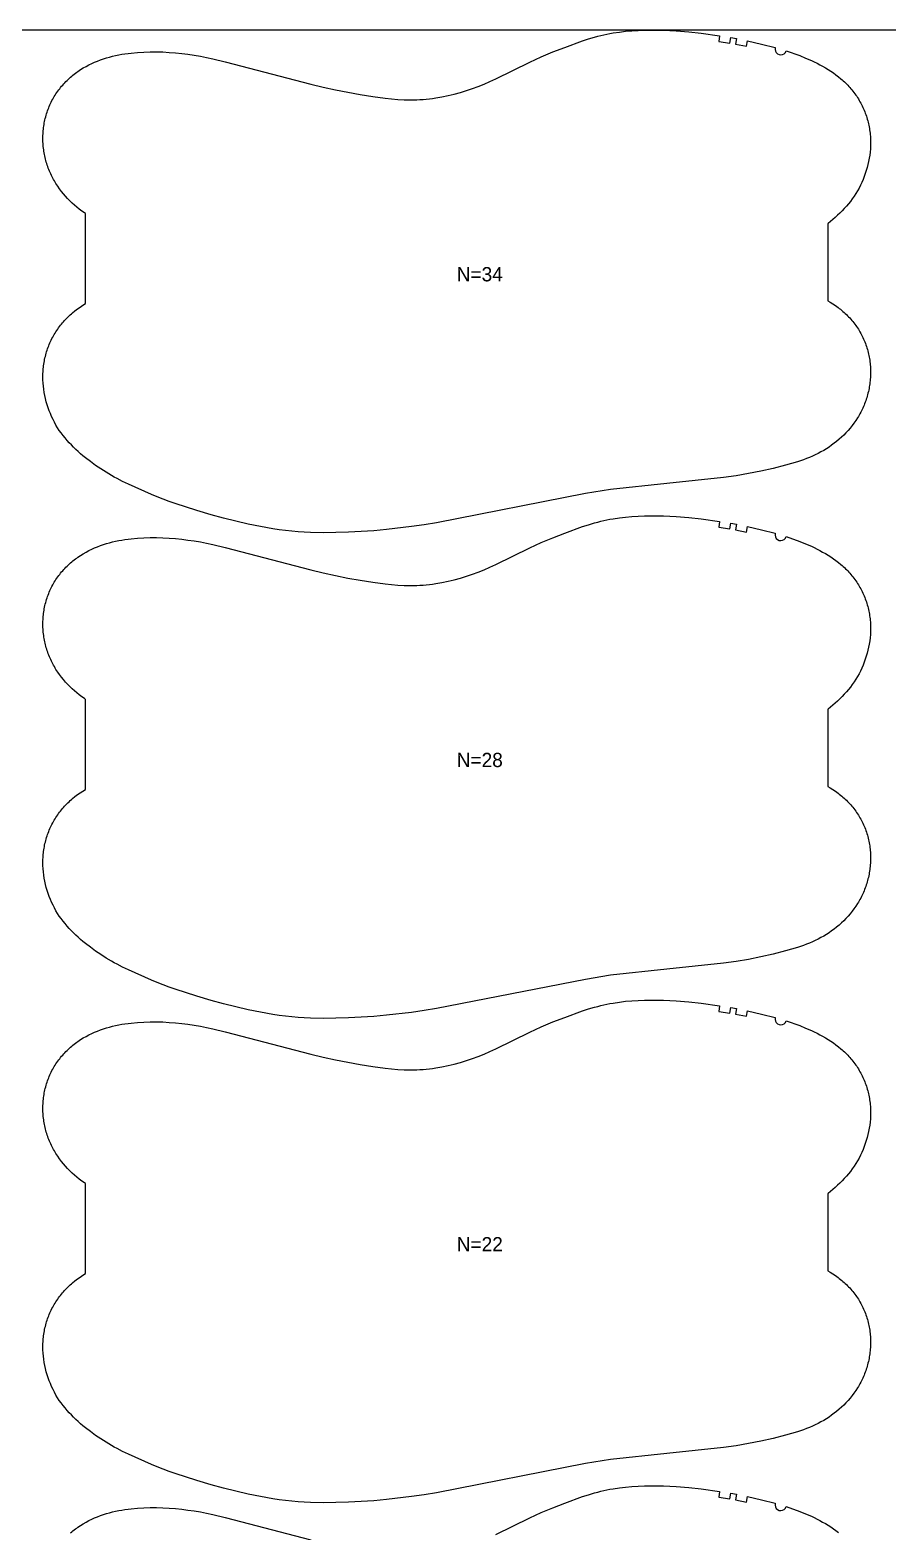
# Model space of a CAD drawing. Header units: inches. Extents: x 0 to 1789, y 0 to 1028.
# Drawn here: x 895 to 1196, y 501 to 1028 of the extents above; entities that cross this region are included whole.
import ezdxf

# ---------------------------------------------------------------- set-up
doc = ezdxf.new("R2010")
doc.units = ezdxf.units.IN

msp = doc.modelspace()

# ---------------------------------------------------------------- linework, layer by layer
at = {"layer": '1'}
for points in [[(0, 0), (1789.4647, 0), (1789.4647, 1027.5245), (0, 1027.5245), (0, 0)], [(1160.342, 1020.2104), (1165.1027, 1018.5337), (1167.1597, 1017.7036), (1169.1891, 1016.8083), (1170.1921, 1016.3346), (1171.1865, 1015.8427), (1172.1718, 1015.3319), (1173.1474, 1014.8015), (1174.1124, 1014.2509), (1175.065, 1013.6787), (1176.003, 1013.0836), (1176.9243, 1012.4642), (1177.8267, 1011.8191), (1178.708, 1011.147), (1179.5662, 1010.4465), (1179.9859, 1010.0852), (1180.399, 1009.7162), (1180.8052, 1009.3396), (1181.2044, 1008.9552), (1181.5964, 1008.5634), (1181.9812, 1008.1643), (1182.3585, 1007.7579), (1182.7281, 1007.3445), (1183.0901, 1006.9243), (1183.4441, 1006.4972), (1183.7902, 1006.0636), (1184.128, 1005.6235), (1184.4576, 1005.1771), (1184.7787, 1004.7246), (1185.0911, 1004.2661), (1185.3949, 1003.8017), (1185.6897, 1003.3316), (1185.9755, 1002.8559), (1186.2522, 1002.3749), (1186.5195, 1001.8886), (1186.7776, 1001.3973), (1187.0261, 1000.9011), (1187.2651, 1000.4003), (1187.4945, 999.8951), (1187.7142, 999.3856), (1187.924, 998.872), (1188.1239, 998.3545), (1188.3138, 997.8333), (1188.4936, 997.3086), (1188.6633, 996.7806), (1188.8226, 996.2495), (1188.9716, 995.7154), (1189.1101, 995.1786), (1189.2381, 994.6392), (1189.3554, 994.0975), (1189.4622, 993.5536), (1189.5585, 993.0077), (1189.6443, 992.4601), (1189.7198, 991.9108), (1189.785, 991.3602), (1189.8401, 990.8084), (1189.8849, 990.2556), (1189.9198, 989.702), (1189.9446, 989.1477), (1189.9596, 988.5931), (1189.9647, 988.0383), (1189.96, 987.4834), (1189.9457, 986.9287), (1189.8882, 985.8207), (1189.7929, 984.7156), (1189.6603, 983.6145), (1189.4912, 982.5184), (1189.286, 981.4284), (1189.0455, 980.3454), (1188.7703, 979.2703), (1188.461, 978.2043), (1188.1181, 977.1481), (1187.7424, 976.103), (1187.3339, 975.0702), (1186.8928, 974.0512), (1186.419, 973.0474), (1185.9129, 972.0601), (1185.3743, 971.0908), (1184.8035, 970.1409), (1184.2006, 969.2118), (1183.5659, 968.3045), (1182.9012, 967.4188), (1182.2086, 966.5541), (1181.4903, 965.7096), (1180.7483, 964.8847), (1179.9848, 964.0788), (1179.2018, 963.2913), (1178.4014, 962.5215), (1177.5856, 961.7688), (1176.7552, 961.0326), (1175.9111, 960.3126), (1175.0539, 959.6082), (1174.9647, 959.5387), (1174.9647, 932.5291), (1175.7841, 932.0576), (1176.7269, 931.4719), (1177.6488, 930.8542), (1178.1014, 930.5334), (1178.5482, 930.2047), (1178.989, 929.868), (1179.4236, 929.5234), (1179.8518, 929.1709), (1180.2733, 928.8105), (1180.688, 928.4423), (1181.0956, 928.0663), (1181.496, 927.6825), (1181.889, 927.291), (1182.2744, 926.892), (1182.6521, 926.4856), (1183.0219, 926.0719), (1183.3836, 925.6513), (1183.737, 925.2236), (1184.082, 924.7892), (1184.4184, 924.3482), (1184.746, 923.9006), (1185.0647, 923.4467), (1185.3743, 922.9866), (1185.6746, 922.5205), (1185.9654, 922.0484), (1186.2467, 921.5706), (1186.5182, 921.0872), (1186.7797, 920.5983), (1187.0312, 920.1041), (1187.2727, 919.605), (1187.5041, 919.101), (1187.7253, 918.5925), (1187.9364, 918.0796), (1188.1372, 917.5626), (1188.3278, 917.0416), (1188.5081, 916.517), (1188.678, 915.9889), (1188.8375, 915.4575), (1188.9865, 914.9231), (1189.1251, 914.3859), (1189.2531, 913.8461), (1189.3705, 913.304), (1189.4773, 912.7597), (1189.5735, 912.2135), (1189.659, 911.6656), (1189.7339, 911.1161), (1189.7982, 910.5653), (1189.8521, 910.0134), (1189.8954, 909.4605), (1189.9283, 908.9068), (1189.9508, 908.3526), (1189.9629, 907.798), (1189.9647, 907.2432), (1189.9561, 906.6885), (1189.9374, 906.1339), (1189.9084, 905.5798), (1189.8692, 905.0262), (1189.8198, 904.4735), (1189.7604, 903.9217), (1189.6909, 903.3711), (1189.6113, 902.8219), (1189.5217, 902.2742), (1189.4221, 901.7283), (1189.3126, 901.1844), (1189.1931, 900.6426), (1189.0636, 900.1031), (1188.9243, 899.5662), (1188.7751, 899.032), (1188.6161, 898.5007), (1188.4472, 897.9725), (1188.2686, 897.4476), (1188.0801, 896.9262), (1187.882, 896.4085), (1187.6741, 895.8947), (1187.4565, 895.385), (1187.2293, 894.8795), (1186.9925, 894.3784), (1186.7465, 893.8818), (1186.4913, 893.3897), (1186.2271, 892.9023), (1185.9541, 892.4196), (1185.6725, 891.9419), (1185.3825, 891.469), (1184.7777, 890.5387), (1184.1411, 889.6294), (1183.4742, 888.7419), (1182.7784, 887.877), (1182.0548, 887.0355), (1181.3046, 886.218), (1180.5287, 885.4251), (1179.728, 884.6573), (1178.9035, 883.9153), (1178.056, 883.1996), (1177.1865, 882.5107), (1176.296, 881.8494), (1175.3854, 881.216), (1174.4559, 880.6106), (1173.5086, 880.0332), (1172.5447, 879.4836), (1171.5654, 878.9618), (1170.5719, 878.4677), (1169.5653, 878.0013), (1168.5469, 877.5625), (1167.5177, 877.1507), (1166.479, 876.7639), (1165.432, 876.3994), (1164.3777, 876.0546), (1162.2523, 875.4137), (1160.1121, 874.8202), (1155.8118, 873.7214), (1151.4862, 872.7365), (1147.1331, 871.8741), (1142.7555, 871.1463), (1138.3583, 870.5544), (1118.4985, 868.4684), (1098.6509, 866.2693), (1089.889, 864.8578), (1037.6384, 854.5864), (1033.2562, 853.8887), (1028.8614, 853.271), (1020.0474, 852.2324), (1015.627, 851.8421), (1011.1996, 851.5413), (1006.7675, 851.3245), (1002.3317, 851.1929), (997.8937, 851.155), (993.4573, 851.244), (991.2411, 851.3477), (989.0274, 851.4941), (986.817, 851.6842), (984.611, 851.9192), (982.4102, 852.1995), (980.215, 852.5223), (975.8424, 853.2809), (971.4944, 854.1676), (967.1694, 855.1608), (962.8659, 856.2437), (958.5859, 857.4147), (953.4752, 858.9346), (945.8798, 861.3898), (943.7874, 862.1271), (941.7106, 862.9049), (939.6521, 863.7288), (937.608, 864.5896), (929.4882, 868.1833), (927.4831, 869.1322), (925.505, 870.1334), (924.5289, 870.6587), (923.562, 871.2011), (921.6559, 872.3349), (919.7868, 873.5303), (917.9549, 874.783), (916.1612, 876.0901), (914.4107, 877.4539), (913.5536, 878.1582), (912.7094, 878.8783), (911.8791, 879.6144), (911.0632, 880.3671), (910.2629, 881.1369), (909.4799, 881.9244), (908.7163, 882.7303), (907.9744, 883.5552), (907.256, 884.3997), (906.5635, 885.2645), (905.8988, 886.1502), (905.2641, 887.0574), (904.6611, 887.9865), (904.0903, 888.9364), (903.5518, 889.9057), (903.0456, 890.893), (902.5719, 891.8969), (902.1308, 892.9159), (901.7223, 893.9486), (901.3465, 894.9938), (901.0037, 896.0499), (900.6944, 897.116), (900.4191, 898.191), (900.1786, 899.2741), (899.9735, 900.3641), (899.8043, 901.4601), (899.6718, 902.5612), (899.5765, 903.6663), (899.519, 904.7743), (899.5047, 905.329), (899.5, 905.8839), (899.5051, 906.4387), (899.52, 906.9934), (899.5449, 907.5476), (899.5797, 908.1012), (899.6246, 908.654), (899.6796, 909.2058), (899.7449, 909.7565), (899.8204, 910.3057), (899.9062, 910.8533), (900.0025, 911.3992), (900.1092, 911.9431), (900.2266, 912.4849), (900.3546, 913.0242), (900.4931, 913.561), (900.6421, 914.0951), (900.8014, 914.6262), (900.971, 915.1542), (901.1509, 915.6789), (901.3408, 916.2001), (901.5407, 916.7176), (901.7505, 917.2312), (901.9702, 917.7407), (902.1995, 918.246), (902.4385, 918.7468), (902.6871, 919.2429), (902.9451, 919.7342), (903.2125, 920.2205), (903.4891, 920.7016), (903.7749, 921.1772), (904.0698, 921.6473), (904.3735, 922.1117), (904.686, 922.5702), (905.0071, 923.0228), (905.3366, 923.4692), (905.6745, 923.9092), (906.0205, 924.3429), (906.3746, 924.7699), (906.7365, 925.1902), (907.1062, 925.6036), (907.4835, 926.0099), (907.8682, 926.4091), (908.2603, 926.8009), (908.6595, 927.1852), (909.0657, 927.5619), (909.4788, 927.9308), (909.8985, 928.2922), (910.7566, 928.9927), (911.638, 929.6648), (912.5403, 930.3098), (913.4616, 930.9292), (914.3996, 931.5243), (914.5, 931.5846), (914.5, 963.0963), (914.0792, 963.3704), (913.1686, 964.0038), (912.2781, 964.6651), (911.4087, 965.3539), (910.5612, 966.0696), (909.7366, 966.8117), (908.936, 967.5795), (908.16, 968.3724), (907.4098, 969.1899), (906.6863, 970.0314), (905.9904, 970.8963), (905.3235, 971.7837), (904.687, 972.6931), (904.0822, 973.6234), (903.7921, 974.0962), (903.5105, 974.574), (903.2375, 975.0566), (902.9734, 975.5441), (902.7182, 976.0361), (902.4721, 976.5328), (902.2354, 977.0339), (902.0082, 977.5394), (901.7906, 978.0491), (901.5827, 978.5629), (901.3845, 979.0806), (901.1961, 979.602), (901.0174, 980.1269), (900.8486, 980.655), (900.6895, 981.1863), (900.5404, 981.7206), (900.401, 982.2575), (900.2716, 982.797), (900.1521, 983.3388), (900.0425, 983.8827), (899.943, 984.4286), (899.8534, 984.9763), (899.7738, 985.5255), (899.7043, 986.0761), (899.6448, 986.6279), (899.5955, 987.1806), (899.5563, 987.7342), (899.5273, 988.2883), (899.5085, 988.8428), (899.5, 989.3976), (899.5018, 989.9524), (899.5139, 990.5069), (899.5364, 991.0612), (899.5693, 991.6148), (899.6126, 992.1677), (899.6664, 992.7197), (899.7308, 993.2705), (899.8057, 993.8199), (899.8912, 994.3679), (899.9874, 994.9141), (900.0942, 995.4584), (900.2116, 996.0005), (900.3396, 996.5403), (900.4782, 997.0775), (900.6272, 997.6119), (900.7867, 998.1432), (900.9566, 998.6713), (901.1369, 999.196), (901.3274, 999.7169), (901.5283, 1000.234), (901.7394, 1000.7469), (901.9606, 1001.2554), (902.192, 1001.7594), (902.4335, 1002.2585), (902.685, 1002.7526), (902.9465, 1003.2415), (903.218, 1003.725), (903.4992, 1004.2028), (903.7901, 1004.6748), (904.0904, 1005.141), (904.4, 1005.6011), (904.7187, 1006.055), (905.0463, 1006.5025), (905.3827, 1006.9436), (905.7277, 1007.378), (906.0811, 1007.8056), (906.4428, 1008.2263), (906.8125, 1008.6399), (907.1902, 1009.0463), (907.5756, 1009.4453), (907.9687, 1009.8368), (908.3691, 1010.2207), (908.7767, 1010.5967), (909.1914, 1010.9649), (909.6129, 1011.3253), (910.0411, 1011.6778), (910.4756, 1012.0224), (910.9164, 1012.359), (911.3632, 1012.6878), (911.8159, 1013.0086), (912.7378, 1013.6263), (913.6805, 1014.212), (914.6425, 1014.7655), (915.622, 1015.2867), (916.6176, 1015.7755), (917.628, 1016.2324), (918.6519, 1016.658), (919.6883, 1017.0528), (920.7358, 1017.4175), (921.7932, 1017.7526), (922.8595, 1018.0587), (923.9333, 1018.3364), (925.0136, 1018.5864), (926.0997, 1018.8099), (927.1907, 1019.0083), (928.2862, 1019.183), (929.3853, 1019.3353), (930.4875, 1019.4665), (932.6982, 1019.6714), (934.9135, 1019.8068), (937.1312, 1019.8758), (939.3496, 1019.8798), (941.567, 1019.82), (943.7819, 1019.6985), (945.9932, 1019.5195), (948.2002, 1019.2877), (950.402, 1019.0081), (952.5977, 1018.6844), (954.7862, 1018.3167), (956.9664, 1017.904), (959.137, 1017.4455), (963.45, 1016.4049), (993.496, 1008.5149), (997.8136, 1007.489), (1002.1485, 1006.5393), (1006.5006, 1005.6716), (1010.8676, 1004.8837), (1015.2484, 1004.1795), (1019.6472, 1003.594), (1021.8548, 1003.3603), (1024.0668, 1003.1791), (1026.282, 1003.0627), (1027.3904, 1003.0325), (1028.4992, 1003.0231), (1029.608, 1003.0357), (1030.7165, 1003.0701), (1031.8243, 1003.1261), (1032.931, 1003.2034), (1034.0362, 1003.3015), (1035.1394, 1003.4202), (1036.2402, 1003.5591), (1037.3383, 1003.7178), (1039.5247, 1004.0933), (1041.6972, 1004.5424), (1043.8547, 1005.0606), (1045.9962, 1005.6434), (1048.1203, 1006.2873), (1050.2247, 1006.9922), (1052.3068, 1007.7589), (1054.3639, 1008.5883), (1056.395, 1009.4787), (1058.4047, 1010.4177), (1070.3462, 1016.3054), (1074.3933, 1018.1251), (1078.4892, 1019.8335), (1082.6227, 1021.446), (1088.889, 1023.6958), (1090.9985, 1024.3854), (1093.1232, 1025.0224), (1094.1921, 1025.3161), (1095.2661, 1025.5908), (1096.3453, 1025.8448), (1097.4294, 1026.0783), (1098.5179, 1026.2918), (1099.6103, 1026.4859), (1101.8048, 1026.8181), (1104.0089, 1027.079), (1106.2191, 1027.2736), (1108.4335, 1027.4082), (1110.6508, 1027.4895), (1112.8696, 1027.5245), (1115.0886, 1027.5187), (1117.307, 1027.4731), (1119.5241, 1027.3874), (1121.7391, 1027.2616), (1126.1612, 1026.895), (1130.5722, 1026.4052), (1136.9664, 1025.5307), (1136.6664, 1023.5533), (1140.5772, 1022.9221), (1140.9153, 1024.8934), (1142.8847, 1024.5446), (1142.5249, 1022.5773), (1146.3997, 1021.8185), (1146.81, 1023.776), (1151.6729, 1022.617), (1156.514, 1021.3704), (1156.4335, 1020.7531), (1156.5466, 1020.141), (1156.8424, 1019.5933), (1157.2924, 1019.1631), (1157.8527, 1018.892), (1158.4693, 1018.8064), (1159.0824, 1018.9145), (1159.6325, 1019.2059), (1160.0664, 1019.6522), (1160.342, 1020.2104)], [(1160.342, 849.7794), (1165.1027, 848.1027), (1167.1597, 847.2726), (1169.1891, 846.3773), (1170.1921, 845.9036), (1171.1865, 845.4117), (1172.1718, 844.9009), (1173.1474, 844.3705), (1174.1124, 843.8199), (1175.065, 843.2477), (1176.003, 842.6526), (1176.9243, 842.0332), (1177.8267, 841.3881), (1178.708, 840.716), (1179.5662, 840.0155), (1179.9859, 839.6542), (1180.399, 839.2852), (1180.8052, 838.9086), (1181.2044, 838.5242), (1181.5964, 838.1324), (1181.9812, 837.7333), (1182.3585, 837.3269), (1182.7281, 836.9135), (1183.0901, 836.4933), (1183.4441, 836.0662), (1183.7902, 835.6326), (1184.128, 835.1925), (1184.4576, 834.7461), (1184.7787, 834.2936), (1185.0911, 833.8351), (1185.3949, 833.3707), (1185.6897, 832.9006), (1185.9755, 832.4249), (1186.2522, 831.9439), (1186.5195, 831.4576), (1186.7776, 830.9663), (1187.0261, 830.4701), (1187.2651, 829.9693), (1187.4945, 829.4641), (1187.7142, 828.9546), (1187.924, 828.441), (1188.1239, 827.9235), (1188.3138, 827.4023), (1188.4936, 826.8776), (1188.6633, 826.3496), (1188.8226, 825.8185), (1188.9716, 825.2844), (1189.1101, 824.7476), (1189.2381, 824.2082), (1189.3554, 823.6665), (1189.4622, 823.1226), (1189.5585, 822.5767), (1189.6443, 822.0291), (1189.7198, 821.4798), (1189.785, 820.9292), (1189.8401, 820.3774), (1189.8849, 819.8246), (1189.9198, 819.271), (1189.9446, 818.7167), (1189.9596, 818.1621), (1189.9647, 817.6073), (1189.96, 817.0524), (1189.9457, 816.4977), (1189.8882, 815.3897), (1189.7929, 814.2846), (1189.6603, 813.1835), (1189.4912, 812.0874), (1189.286, 810.9974), (1189.0455, 809.9144), (1188.7703, 808.8393), (1188.461, 807.7733), (1188.1181, 806.7171), (1187.7424, 805.672), (1187.3339, 804.6392), (1186.8928, 803.6202), (1186.419, 802.6164), (1185.9129, 801.6291), (1185.3743, 800.6598), (1184.8035, 799.7099), (1184.2006, 798.7808), (1183.5659, 797.8735), (1182.9012, 796.9878), (1182.2086, 796.1231), (1181.4903, 795.2786), (1180.7483, 794.4537), (1179.9848, 793.6478), (1179.2018, 792.8603), (1178.4014, 792.0905), (1177.5856, 791.3378), (1176.7552, 790.6016), (1175.9111, 789.8816), (1175.0539, 789.1772), (1174.9647, 789.1077), (1174.9647, 762.0981), (1175.7841, 761.6266), (1176.7269, 761.0409), (1177.6488, 760.4232), (1178.1014, 760.1024), (1178.5482, 759.7737), (1178.989, 759.437), (1179.4236, 759.0924), (1179.8518, 758.7399), (1180.2733, 758.3795), (1180.688, 758.0113), (1181.0956, 757.6353), (1181.496, 757.2515), (1181.889, 756.86), (1182.2744, 756.461), (1182.6521, 756.0546), (1183.0219, 755.6409), (1183.3836, 755.2203), (1183.737, 754.7926), (1184.082, 754.3582), (1184.4184, 753.9172), (1184.746, 753.4696), (1185.0647, 753.0157), (1185.3743, 752.5556), (1185.6746, 752.0895), (1185.9654, 751.6174), (1186.2467, 751.1396), (1186.5182, 750.6562), (1186.7797, 750.1673), (1187.0312, 749.6731), (1187.2727, 749.174), (1187.5041, 748.67), (1187.7253, 748.1615), (1187.9364, 747.6486), (1188.1372, 747.1316), (1188.3278, 746.6106), (1188.5081, 746.086), (1188.678, 745.5579), (1188.8375, 745.0265), (1188.9865, 744.4921), (1189.1251, 743.9549), (1189.2531, 743.4151), (1189.3705, 742.873), (1189.4773, 742.3287), (1189.5735, 741.7825), (1189.659, 741.2346), (1189.7339, 740.6851), (1189.7982, 740.1343), (1189.8521, 739.5824), (1189.8954, 739.0295), (1189.9283, 738.4758), (1189.9508, 737.9216), (1189.9629, 737.367), (1189.9647, 736.8122), (1189.9561, 736.2575), (1189.9374, 735.7029), (1189.9084, 735.1488), (1189.8692, 734.5952), (1189.8198, 734.0425), (1189.7604, 733.4907), (1189.6909, 732.9401), (1189.6113, 732.3909), (1189.5217, 731.8432), (1189.4221, 731.2973), (1189.3126, 730.7534), (1189.1931, 730.2116), (1189.0636, 729.6721), (1188.9243, 729.1352), (1188.7751, 728.601), (1188.6161, 728.0697), (1188.4472, 727.5415), (1188.2686, 727.0166), (1188.0801, 726.4952), (1187.882, 725.9775), (1187.6741, 725.4637), (1187.4565, 724.954), (1187.2293, 724.4485), (1186.9925, 723.9474), (1186.7465, 723.4508), (1186.4913, 722.9587), (1186.2271, 722.4713), (1185.9541, 721.9886), (1185.6725, 721.5109), (1185.3825, 721.038), (1184.7777, 720.1077), (1184.1411, 719.1984), (1183.4742, 718.3109), (1182.7784, 717.446), (1182.0548, 716.6045), (1181.3046, 715.787), (1180.5287, 714.9941), (1179.728, 714.2263), (1178.9035, 713.4843), (1178.056, 712.7686), (1177.1865, 712.0797), (1176.296, 711.4184), (1175.3854, 710.785), (1174.4559, 710.1796), (1173.5086, 709.6022), (1172.5447, 709.0526), (1171.5654, 708.5308), (1170.5719, 708.0367), (1169.5653, 707.5703), (1168.5469, 707.1315), (1167.5177, 706.7197), (1166.479, 706.3329), (1165.432, 705.9684), (1164.3777, 705.6236), (1162.2523, 704.9827), (1160.1121, 704.3892), (1155.8118, 703.2904), (1151.4862, 702.3055), (1147.1331, 701.4431), (1142.7555, 700.7153), (1138.3583, 700.1234), (1118.4985, 698.0374), (1098.6509, 695.8383), (1089.889, 694.4268), (1037.6384, 684.1554), (1033.2562, 683.4577), (1028.8614, 682.84), (1020.0474, 681.8014), (1015.627, 681.4111), (1011.1996, 681.1103), (1006.7675, 680.8935), (1002.3317, 680.7619), (997.8937, 680.724), (993.4573, 680.813), (991.2411, 680.9167), (989.0274, 681.0631), (986.817, 681.2532), (984.611, 681.4882), (982.4102, 681.7685), (980.215, 682.0913), (975.8424, 682.8499), (971.4944, 683.7366), (967.1694, 684.7298), (962.8659, 685.8127), (958.5859, 686.9837), (953.4752, 688.5036), (945.8798, 690.9588), (943.7874, 691.6961), (941.7106, 692.4739), (939.6521, 693.2978), (937.608, 694.1586), (929.4882, 697.7523), (927.4831, 698.7012), (925.505, 699.7024), (924.5289, 700.2277), (923.562, 700.7701), (921.6559, 701.9039), (919.7868, 703.0993), (917.9549, 704.352), (916.1612, 705.6591), (914.4107, 707.0229), (913.5536, 707.7272), (912.7094, 708.4473), (911.8791, 709.1834), (911.0632, 709.9361), (910.2629, 710.7059), (909.4799, 711.4934), (908.7163, 712.2993), (907.9744, 713.1242), (907.256, 713.9687), (906.5635, 714.8335), (905.8988, 715.7192), (905.2641, 716.6264), (904.6611, 717.5555), (904.0903, 718.5054), (903.5518, 719.4747), (903.0456, 720.462), (902.5719, 721.4659), (902.1308, 722.4849), (901.7223, 723.5176), (901.3465, 724.5628), (901.0037, 725.6189), (900.6944, 726.685), (900.4191, 727.76), (900.1786, 728.8431), (899.9735, 729.9331), (899.8043, 731.0291), (899.6718, 732.1302), (899.5765, 733.2353), (899.519, 734.3433), (899.5047, 734.898), (899.5, 735.4529), (899.5051, 736.0077), (899.52, 736.5624), (899.5449, 737.1166), (899.5797, 737.6702), (899.6246, 738.223), (899.6796, 738.7748), (899.7449, 739.3255), (899.8204, 739.8747), (899.9062, 740.4223), (900.0025, 740.9682), (900.1092, 741.5121), (900.2266, 742.0539), (900.3546, 742.5932), (900.4931, 743.13), (900.6421, 743.6641), (900.8014, 744.1952), (900.971, 744.7232), (901.1509, 745.2479), (901.3408, 745.7691), (901.5407, 746.2866), (901.7505, 746.8002), (901.9702, 747.3097), (902.1995, 747.815), (902.4385, 748.3158), (902.6871, 748.8119), (902.9451, 749.3032), (903.2125, 749.7895), (903.4891, 750.2706), (903.7749, 750.7462), (904.0698, 751.2163), (904.3735, 751.6807), (904.686, 752.1392), (905.0071, 752.5918), (905.3366, 753.0382), (905.6745, 753.4782), (906.0205, 753.9119), (906.3746, 754.3389), (906.7365, 754.7592), (907.1062, 755.1726), (907.4835, 755.5789), (907.8682, 755.9781), (908.2603, 756.3699), (908.6595, 756.7542), (909.0657, 757.1309), (909.4788, 757.4998), (909.8985, 757.8612), (910.7566, 758.5617), (911.638, 759.2338), (912.5403, 759.8788), (913.4616, 760.4982), (914.3996, 761.0933), (914.5, 761.1536), (914.5, 792.6653), (914.0792, 792.9394), (913.1686, 793.5728), (912.2781, 794.2341), (911.4087, 794.9229), (910.5612, 795.6386), (909.7366, 796.3807), (908.936, 797.1485), (908.16, 797.9414), (907.4098, 798.7589), (906.6863, 799.6004), (905.9904, 800.4653), (905.3235, 801.3527), (904.687, 802.2621), (904.0822, 803.1924), (903.7921, 803.6652), (903.5105, 804.143), (903.2375, 804.6256), (902.9734, 805.1131), (902.7182, 805.6051), (902.4721, 806.1018), (902.2354, 806.6029), (902.0082, 807.1084), (901.7906, 807.6181), (901.5827, 808.1319), (901.3845, 808.6496), (901.1961, 809.171), (901.0174, 809.6959), (900.8486, 810.224), (900.6895, 810.7553), (900.5404, 811.2896), (900.401, 811.8265), (900.2716, 812.366), (900.1521, 812.9078), (900.0425, 813.4517), (899.943, 813.9976), (899.8534, 814.5453), (899.7738, 815.0945), (899.7043, 815.6451), (899.6448, 816.1969), (899.5955, 816.7496), (899.5563, 817.3032), (899.5273, 817.8573), (899.5085, 818.4118), (899.5, 818.9666), (899.5018, 819.5214), (899.5139, 820.0759), (899.5364, 820.6302), (899.5693, 821.1838), (899.6126, 821.7367), (899.6664, 822.2887), (899.7308, 822.8395), (899.8057, 823.3889), (899.8912, 823.9369), (899.9874, 824.4831), (900.0942, 825.0274), (900.2116, 825.5695), (900.3396, 826.1093), (900.4782, 826.6465), (900.6272, 827.1809), (900.7867, 827.7122), (900.9566, 828.2403), (901.1369, 828.765), (901.3274, 829.2859), (901.5283, 829.803), (901.7394, 830.3159), (901.9606, 830.8244), (902.192, 831.3284), (902.4335, 831.8275), (902.685, 832.3216), (902.9465, 832.8105), (903.218, 833.294), (903.4992, 833.7718), (903.7901, 834.2438), (904.0904, 834.71), (904.4, 835.1701), (904.7187, 835.624), (905.0463, 836.0715), (905.3827, 836.5126), (905.7277, 836.947), (906.0811, 837.3746), (906.4428, 837.7953), (906.8125, 838.2089), (907.1902, 838.6153), (907.5756, 839.0143), (907.9687, 839.4058), (908.3691, 839.7897), (908.7767, 840.1657), (909.1914, 840.5339), (909.6129, 840.8943), (910.0411, 841.2468), (910.4756, 841.5914), (910.9164, 841.928), (911.3632, 842.2568), (911.8159, 842.5776), (912.7378, 843.1953), (913.6805, 843.781), (914.6425, 844.3345), (915.622, 844.8557), (916.6176, 845.3445), (917.628, 845.8014), (918.6519, 846.227), (919.6883, 846.6218), (920.7358, 846.9865), (921.7932, 847.3216), (922.8595, 847.6277), (923.9333, 847.9054), (925.0136, 848.1554), (926.0997, 848.3789), (927.1907, 848.5773), (928.2862, 848.752), (929.3853, 848.9043), (930.4875, 849.0355), (932.6982, 849.2404), (934.9135, 849.3758), (937.1312, 849.4448), (939.3496, 849.4488), (941.567, 849.389), (943.7819, 849.2675), (945.9932, 849.0885), (948.2002, 848.8567), (950.402, 848.5771), (952.5977, 848.2534), (954.7862, 847.8857), (956.9664, 847.473), (959.137, 847.0145), (963.45, 845.9739), (993.496, 838.0839), (997.8136, 837.058), (1002.1485, 836.1083), (1006.5006, 835.2406), (1010.8676, 834.4527), (1015.2484, 833.7485), (1019.6472, 833.163), (1021.8548, 832.9293), (1024.0668, 832.7481), (1026.282, 832.6317), (1027.3904, 832.6015), (1028.4992, 832.5921), (1029.608, 832.6047), (1030.7165, 832.6391), (1031.8243, 832.6951), (1032.931, 832.7724), (1034.0362, 832.8705), (1035.1394, 832.9892), (1036.2402, 833.1281), (1037.3383, 833.2868), (1039.5247, 833.6623), (1041.6972, 834.1114), (1043.8547, 834.6296), (1045.9962, 835.2124), (1048.1203, 835.8563), (1050.2247, 836.5612), (1052.3068, 837.3279), (1054.3639, 838.1573), (1056.395, 839.0477), (1058.4047, 839.9867), (1070.3462, 845.8744), (1074.3933, 847.6941), (1078.4892, 849.4025), (1082.6227, 851.015), (1088.889, 853.2648), (1090.9985, 853.9544), (1093.1232, 854.5914), (1094.1921, 854.8851), (1095.2661, 855.1598), (1096.3453, 855.4138), (1097.4294, 855.6473), (1098.5179, 855.8608), (1099.6103, 856.0549), (1101.8048, 856.3871), (1104.0089, 856.648), (1106.2191, 856.8426), (1108.4335, 856.9772), (1110.6508, 857.0585), (1112.8696, 857.0935), (1115.0886, 857.0877), (1117.307, 857.0421), (1119.5241, 856.9564), (1121.7391, 856.8306), (1126.1612, 856.464), (1130.5722, 855.9742), (1136.9664, 855.0997), (1136.6664, 853.1223), (1140.5772, 852.4911), (1140.9153, 854.4624), (1142.8847, 854.1136), (1142.5249, 852.1463), (1146.3997, 851.3875), (1146.81, 853.345), (1151.6729, 852.186), (1156.514, 850.9394), (1156.4335, 850.3221), (1156.5466, 849.71), (1156.8424, 849.1623), (1157.2924, 848.7321), (1157.8527, 848.461), (1158.4693, 848.3754), (1159.0824, 848.4835), (1159.6325, 848.7749), (1160.0664, 849.2212), (1160.342, 849.7794)], [(1160.342, 679.8484), (1165.1027, 678.1717), (1167.1597, 677.3416), (1169.1891, 676.4463), (1170.1921, 675.9726), (1171.1865, 675.4807), (1172.1718, 674.9699), (1173.1474, 674.4395), (1174.1124, 673.8889), (1175.065, 673.3167), (1176.003, 672.7216), (1176.9243, 672.1022), (1177.8267, 671.4571), (1178.708, 670.785), (1179.5662, 670.0845), (1179.9859, 669.7232), (1180.399, 669.3542), (1180.8052, 668.9776), (1181.2044, 668.5932), (1181.5964, 668.2014), (1181.9812, 667.8023), (1182.3585, 667.3959), (1182.7281, 666.9825), (1183.0901, 666.5623), (1183.4441, 666.1352), (1183.7902, 665.7016), (1184.128, 665.2615), (1184.4576, 664.8151), (1184.7787, 664.3626), (1185.0911, 663.9041), (1185.3949, 663.4397), (1185.6897, 662.9696), (1185.9755, 662.4939), (1186.2522, 662.0129), (1186.5195, 661.5266), (1186.7776, 661.0353), (1187.0261, 660.5391), (1187.2651, 660.0383), (1187.4945, 659.5331), (1187.7142, 659.0236), (1187.924, 658.51), (1188.1239, 657.9925), (1188.3138, 657.4713), (1188.4936, 656.9466), (1188.6633, 656.4186), (1188.8226, 655.8875), (1188.9716, 655.3534), (1189.1101, 654.8166), (1189.2381, 654.2772), (1189.3554, 653.7355), (1189.4622, 653.1916), (1189.5585, 652.6457), (1189.6443, 652.0981), (1189.7198, 651.5488), (1189.785, 650.9982), (1189.8401, 650.4464), (1189.8849, 649.8936), (1189.9198, 649.34), (1189.9446, 648.7857), (1189.9596, 648.2311), (1189.9647, 647.6763), (1189.96, 647.1214), (1189.9457, 646.5667), (1189.8882, 645.4587), (1189.7929, 644.3536), (1189.6603, 643.2525), (1189.4912, 642.1564), (1189.286, 641.0664), (1189.0455, 639.9834), (1188.7703, 638.9083), (1188.461, 637.8423), (1188.1181, 636.7861), (1187.7424, 635.741), (1187.3339, 634.7082), (1186.8928, 633.6892), (1186.419, 632.6854), (1185.9129, 631.6981), (1185.3743, 630.7288), (1184.8035, 629.7789), (1184.2006, 628.8498), (1183.5659, 627.9425), (1182.9012, 627.0568), (1182.2086, 626.1921), (1181.4903, 625.3476), (1180.7483, 624.5227), (1179.9848, 623.7168), (1179.2018, 622.9293), (1178.4014, 622.1595), (1177.5856, 621.4068), (1176.7552, 620.6706), (1175.9111, 619.9506), (1175.0539, 619.2462), (1174.9647, 619.1767), (1174.9647, 592.1671), (1175.7841, 591.6956), (1176.7269, 591.1099), (1177.6488, 590.4922), (1178.1014, 590.1714), (1178.5482, 589.8427), (1178.989, 589.506), (1179.4236, 589.1614), (1179.8518, 588.8089), (1180.2733, 588.4485), (1180.688, 588.0803), (1181.0956, 587.7043), (1181.496, 587.3205), (1181.889, 586.929), (1182.2744, 586.53), (1182.6521, 586.1236), (1183.0219, 585.7099), (1183.3836, 585.2893), (1183.737, 584.8616), (1184.082, 584.4272), (1184.4184, 583.9862), (1184.746, 583.5386), (1185.0647, 583.0847), (1185.3743, 582.6246), (1185.6746, 582.1585), (1185.9654, 581.6864), (1186.2467, 581.2086), (1186.5182, 580.7252), (1186.7797, 580.2363), (1187.0312, 579.7421), (1187.2727, 579.243), (1187.5041, 578.739), (1187.7253, 578.2305), (1187.9364, 577.7176), (1188.1372, 577.2006), (1188.3278, 576.6796), (1188.5081, 576.155), (1188.678, 575.6269), (1188.8375, 575.0955), (1188.9865, 574.5611), (1189.1251, 574.0239), (1189.2531, 573.4841), (1189.3705, 572.942), (1189.4773, 572.3977), (1189.5735, 571.8515), (1189.659, 571.3036), (1189.7339, 570.7541), (1189.7982, 570.2033), (1189.8521, 569.6514), (1189.8954, 569.0985), (1189.9283, 568.5448), (1189.9508, 567.9906), (1189.9629, 567.436), (1189.9647, 566.8812), (1189.9561, 566.3265), (1189.9374, 565.7719), (1189.9084, 565.2178), (1189.8692, 564.6642), (1189.8198, 564.1115), (1189.7604, 563.5597), (1189.6909, 563.0091), (1189.6113, 562.4599), (1189.5217, 561.9122), (1189.4221, 561.3663), (1189.3126, 560.8224), (1189.1931, 560.2806), (1189.0636, 559.7411), (1188.9243, 559.2042), (1188.7751, 558.67), (1188.6161, 558.1387), (1188.4472, 557.6105), (1188.2686, 557.0856), (1188.0801, 556.5642), (1187.882, 556.0465), (1187.6741, 555.5327), (1187.4565, 555.023), (1187.2293, 554.5175), (1186.9925, 554.0164), (1186.7465, 553.5198), (1186.4913, 553.0277), (1186.2271, 552.5403), (1185.9541, 552.0576), (1185.6725, 551.5799), (1185.3825, 551.107), (1184.7777, 550.1767), (1184.1411, 549.2674), (1183.4742, 548.3799), (1182.7784, 547.515), (1182.0548, 546.6735), (1181.3046, 545.856), (1180.5287, 545.0631), (1179.728, 544.2953), (1178.9035, 543.5533), (1178.056, 542.8376), (1177.1865, 542.1487), (1176.296, 541.4874), (1175.3854, 540.854), (1174.4559, 540.2486), (1173.5086, 539.6712), (1172.5447, 539.1216), (1171.5654, 538.5998), (1170.5719, 538.1057), (1169.5653, 537.6393), (1168.5469, 537.2005), (1167.5177, 536.7887), (1166.479, 536.4019), (1165.432, 536.0374), (1164.3777, 535.6926), (1162.2523, 535.0517), (1160.1121, 534.4582), (1155.8118, 533.3594), (1151.4862, 532.3745), (1147.1331, 531.5121), (1142.7555, 530.7843), (1138.3583, 530.1924), (1118.4985, 528.1064), (1098.6509, 525.9073), (1089.889, 524.4958), (1037.6384, 514.2244), (1033.2562, 513.5267), (1028.8614, 512.909), (1020.0474, 511.8704), (1015.627, 511.4801), (1011.1996, 511.1793), (1006.7675, 510.9625), (1002.3317, 510.8309), (997.8937, 510.793), (993.4573, 510.882), (991.2411, 510.9857), (989.0274, 511.1321), (986.817, 511.3222), (984.611, 511.5572), (982.4102, 511.8375), (980.215, 512.1603), (975.8424, 512.9189), (971.4944, 513.8056), (967.1694, 514.7988), (962.8659, 515.8817), (958.5859, 517.0527), (953.4752, 518.5726), (945.8798, 521.0278), (943.7874, 521.7651), (941.7106, 522.5429), (939.6521, 523.3668), (937.608, 524.2276), (929.4882, 527.8213), (927.4831, 528.7702), (925.505, 529.7714), (924.5289, 530.2967), (923.562, 530.8391), (921.6559, 531.9729), (919.7868, 533.1683), (917.9549, 534.421), (916.1612, 535.7281), (914.4107, 537.0919), (913.5536, 537.7962), (912.7094, 538.5163), (911.8791, 539.2524), (911.0632, 540.0051), (910.2629, 540.7749), (909.4799, 541.5624), (908.7163, 542.3683), (907.9744, 543.1932), (907.256, 544.0377), (906.5635, 544.9025), (905.8988, 545.7882), (905.2641, 546.6954), (904.6611, 547.6245), (904.0903, 548.5744), (903.5518, 549.5437), (903.0456, 550.531), (902.5719, 551.5349), (902.1308, 552.5539), (901.7223, 553.5866), (901.3465, 554.6318), (901.0037, 555.6879), (900.6944, 556.754), (900.4191, 557.829), (900.1786, 558.9121), (899.9735, 560.0021), (899.8043, 561.0981), (899.6718, 562.1992), (899.5765, 563.3043), (899.519, 564.4123), (899.5047, 564.967), (899.5, 565.5219), (899.5051, 566.0767), (899.52, 566.6314), (899.5449, 567.1856), (899.5797, 567.7392), (899.6246, 568.292), (899.6796, 568.8438), (899.7449, 569.3945), (899.8204, 569.9437), (899.9062, 570.4913), (900.0025, 571.0372), (900.1092, 571.5811), (900.2266, 572.1229), (900.3546, 572.6622), (900.4931, 573.199), (900.6421, 573.7331), (900.8014, 574.2642), (900.971, 574.7922), (901.1509, 575.3169), (901.3408, 575.8381), (901.5407, 576.3556), (901.7505, 576.8692), (901.9702, 577.3787), (902.1995, 577.884), (902.4385, 578.3848), (902.6871, 578.8809), (902.9451, 579.3722), (903.2125, 579.8585), (903.4891, 580.3396), (903.7749, 580.8152), (904.0698, 581.2853), (904.3735, 581.7497), (904.686, 582.2082), (905.0071, 582.6608), (905.3366, 583.1072), (905.6745, 583.5472), (906.0205, 583.9809), (906.3746, 584.4079), (906.7365, 584.8282), (907.1062, 585.2416), (907.4835, 585.6479), (907.8682, 586.0471), (908.2603, 586.4389), (908.6595, 586.8232), (909.0657, 587.1999), (909.4788, 587.5688), (909.8985, 587.9302), (910.7566, 588.6307), (911.638, 589.3028), (912.5403, 589.9478), (913.4616, 590.5672), (914.3996, 591.1623), (914.5, 591.2226), (914.5, 622.7343), (914.0792, 623.0084), (913.1686, 623.6418), (912.2781, 624.3031), (911.4087, 624.9919), (910.5612, 625.7076), (909.7366, 626.4497), (908.936, 627.2175), (908.16, 628.0104), (907.4098, 628.8279), (906.6863, 629.6694), (905.9904, 630.5343), (905.3235, 631.4217), (904.687, 632.3311), (904.0822, 633.2614), (903.7921, 633.7342), (903.5105, 634.212), (903.2375, 634.6946), (902.9734, 635.1821), (902.7182, 635.6741), (902.4721, 636.1708), (902.2354, 636.6719), (902.0082, 637.1774), (901.7906, 637.6871), (901.5827, 638.2009), (901.3845, 638.7186), (901.1961, 639.24), (901.0174, 639.7649), (900.8486, 640.293), (900.6895, 640.8243), (900.5404, 641.3586), (900.401, 641.8955), (900.2716, 642.435), (900.1521, 642.9768), (900.0425, 643.5207), (899.943, 644.0666), (899.8534, 644.6143), (899.7738, 645.1635), (899.7043, 645.7141), (899.6448, 646.2659), (899.5955, 646.8186), (899.5563, 647.3722), (899.5273, 647.9263), (899.5085, 648.4808), (899.5, 649.0356), (899.5018, 649.5904), (899.5139, 650.1449), (899.5364, 650.6992), (899.5693, 651.2528), (899.6126, 651.8057), (899.6664, 652.3577), (899.7308, 652.9085), (899.8057, 653.4579), (899.8912, 654.0059), (899.9874, 654.5521), (900.0942, 655.0964), (900.2116, 655.6385), (900.3396, 656.1783), (900.4782, 656.7155), (900.6272, 657.2499), (900.7867, 657.7812), (900.9566, 658.3093), (901.1369, 658.834), (901.3274, 659.3549), (901.5283, 659.872), (901.7394, 660.3849), (901.9606, 660.8934), (902.192, 661.3974), (902.4335, 661.8965), (902.685, 662.3906), (902.9465, 662.8795), (903.218, 663.363), (903.4992, 663.8408), (903.7901, 664.3128), (904.0904, 664.779), (904.4, 665.2391), (904.7187, 665.693), (905.0463, 666.1405), (905.3827, 666.5816), (905.7277, 667.016), (906.0811, 667.4436), (906.4428, 667.8643), (906.8125, 668.2779), (907.1902, 668.6843), (907.5756, 669.0833), (907.9687, 669.4748), (908.3691, 669.8587), (908.7767, 670.2347), (909.1914, 670.6029), (909.6129, 670.9633), (910.0411, 671.3158), (910.4756, 671.6604), (910.9164, 671.997), (911.3632, 672.3258), (911.8159, 672.6466), (912.7378, 673.2643), (913.6805, 673.85), (914.6425, 674.4035), (915.622, 674.9247), (916.6176, 675.4135), (917.628, 675.8704), (918.6519, 676.296), (919.6883, 676.6908), (920.7358, 677.0555), (921.7932, 677.3906), (922.8595, 677.6967), (923.9333, 677.9744), (925.0136, 678.2244), (926.0997, 678.4479), (927.1907, 678.6463), (928.2862, 678.821), (929.3853, 678.9733), (930.4875, 679.1045), (932.6982, 679.3094), (934.9135, 679.4448), (937.1312, 679.5138), (939.3496, 679.5178), (941.567, 679.458), (943.7819, 679.3365), (945.9932, 679.1575), (948.2002, 678.9257), (950.402, 678.6461), (952.5977, 678.3224), (954.7862, 677.9547), (956.9664, 677.542), (959.137, 677.0835), (963.45, 676.0429), (993.496, 668.1529), (997.8136, 667.127), (1002.1485, 666.1773), (1006.5006, 665.3096), (1010.8676, 664.5217), (1015.2484, 663.8175), (1019.6472, 663.232), (1021.8548, 662.9983), (1024.0668, 662.8171), (1026.282, 662.7007), (1027.3904, 662.6705), (1028.4992, 662.6611), (1029.608, 662.6737), (1030.7165, 662.7081), (1031.8243, 662.7641), (1032.931, 662.8414), (1034.0362, 662.9395), (1035.1394, 663.0582), (1036.2402, 663.1971), (1037.3383, 663.3558), (1039.5247, 663.7313), (1041.6972, 664.1804), (1043.8547, 664.6986), (1045.9962, 665.2814), (1048.1203, 665.9253), (1050.2247, 666.6302), (1052.3068, 667.3969), (1054.3639, 668.2263), (1056.395, 669.1167), (1058.4047, 670.0557), (1070.3462, 675.9434), (1074.3933, 677.7631), (1078.4892, 679.4715), (1082.6227, 681.084), (1088.889, 683.3338), (1090.9985, 684.0234), (1093.1232, 684.6604), (1094.1921, 684.9541), (1095.2661, 685.2288), (1096.3453, 685.4828), (1097.4294, 685.7163), (1098.5179, 685.9298), (1099.6103, 686.1239), (1101.8048, 686.4561), (1104.0089, 686.717), (1106.2191, 686.9116), (1108.4335, 687.0462), (1110.6508, 687.1275), (1112.8696, 687.1625), (1115.0886, 687.1567), (1117.307, 687.1111), (1119.5241, 687.0254), (1121.7391, 686.8996), (1126.1612, 686.533), (1130.5722, 686.0432), (1136.9664, 685.1687), (1136.6664, 683.1913), (1140.5772, 682.5601), (1140.9153, 684.5314), (1142.8847, 684.1826), (1142.5249, 682.2153), (1146.3997, 681.4565), (1146.81, 683.414), (1151.6729, 682.255), (1156.514, 681.0084), (1156.4335, 680.3911), (1156.5466, 679.779), (1156.8424, 679.2313), (1157.2924, 678.8011), (1157.8527, 678.53), (1158.4693, 678.4444), (1159.0824, 678.5525), (1159.6325, 678.8439), (1160.0664, 679.2902), (1160.342, 679.8484)]]:
    msp.add_lwpolyline(points, close=True, dxfattribs=at)
for points in [[(1058.4047, 499.6247), (1070.3462, 505.5124), (1074.3933, 507.3321), (1078.4892, 509.0405), (1082.6227, 510.653), (1088.889, 512.9028), (1090.9985, 513.5924), (1093.1232, 514.2294), (1094.1921, 514.5231), (1095.2661, 514.7978), (1096.3453, 515.0518), (1097.4294, 515.2853), (1098.5179, 515.4988), (1099.6103, 515.6929), (1101.8048, 516.0251), (1104.0089, 516.286), (1106.2191, 516.4806), (1108.4335, 516.6152), (1110.6508, 516.6965), (1112.8696, 516.7315), (1115.0886, 516.7257), (1117.307, 516.6801), (1119.5241, 516.5944), (1121.7391, 516.4686), (1126.1612, 516.102), (1130.5722, 515.6122), (1136.9664, 514.7377), (1136.6664, 512.7603), (1140.5772, 512.1291), (1140.9153, 514.1004), (1142.8847, 513.7516), (1142.5249, 511.7843), (1146.3997, 511.0255), (1146.81, 512.983), (1151.6729, 511.824), (1156.514, 510.5774), (1156.4335, 509.9601), (1156.5466, 509.348), (1156.8424, 508.8003), (1157.2924, 508.3701), (1157.8527, 508.099), (1158.4693, 508.0134), (1159.0824, 508.1215), (1159.6325, 508.4129), (1160.0664, 508.8592), (1160.342, 509.4174), (1160.342, 509.4174), (1165.1027, 507.7407), (1167.1597, 506.9106), (1169.1891, 506.0153), (1170.1921, 505.5416), (1171.1865, 505.0497), (1172.1718, 504.5389), (1173.1474, 504.0085), (1174.1124, 503.4579), (1175.065, 502.8857), (1176.003, 502.2906), (1176.9243, 501.6712), (1177.8267, 501.0261), (1178.708, 500.354)], [(909.1914, 500.1719), (909.6129, 500.5323), (910.0411, 500.8848), (910.4756, 501.2294), (910.9164, 501.566), (911.3632, 501.8948), (911.8159, 502.2156), (912.7378, 502.8333), (913.6805, 503.419), (914.6425, 503.9725), (915.622, 504.4937), (916.6176, 504.9825), (917.628, 505.4394), (918.6519, 505.865), (919.6883, 506.2598), (920.7358, 506.6245), (921.7932, 506.9596), (922.8595, 507.2657), (923.9333, 507.5434), (925.0136, 507.7934), (926.0997, 508.0169), (927.1907, 508.2153), (928.2862, 508.39), (929.3853, 508.5423), (930.4875, 508.6735), (932.6982, 508.8784), (934.9135, 509.0138), (937.1312, 509.0828), (939.3496, 509.0868), (941.567, 509.027), (943.7819, 508.9055), (945.9932, 508.7265), (948.2002, 508.4947), (950.402, 508.2151), (952.5977, 507.8914), (954.7862, 507.5237), (956.9664, 507.111), (959.137, 506.6525), (963.45, 505.6119), (993.496, 497.7219)]]:
    msp.add_lwpolyline(points, dxfattribs=at)

# ---------------------------------------------------------------- texts
for s, p in [('N=34', (1044.7323, 939.3397)), ('N=28', (1044.7323, 768.9088)), ('N=22', (1044.7323, 598.9778))]:
    msp.add_text(s, height=5, dxfattribs=at).set_placement(p)

doc.saveas('drawing.dxf')
